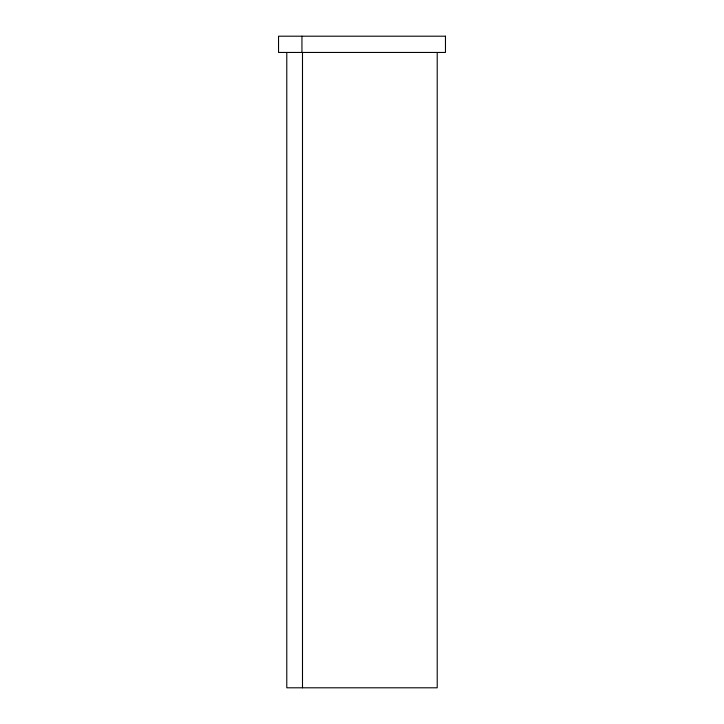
<?xml version="1.0" encoding="UTF-8"?>
<svg xmlns="http://www.w3.org/2000/svg" width="724" height="724" viewBox="0 0 724 724"><rect width="100%" height="100%" fill="white"/><g stroke="black" fill="none" stroke-linecap="round" stroke-linejoin="round"><path stroke-width="1.09" d="M437.215 52.454L437.215 687.8L286.785 687.8L286.785 52.454M302.496 52.454L302.496 687.8M301.944 36.2L301.944 52.454M445.468 36.2L278.532 36.2L278.541 52.454L445.468 52.454L445.468 36.2"/></g></svg>
